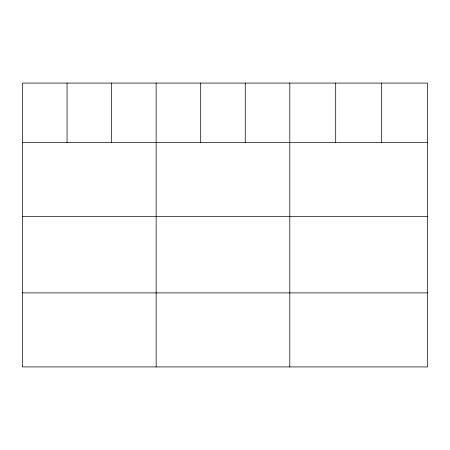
<?xml version="1.0" encoding="UTF-8"?>
<svg xmlns="http://www.w3.org/2000/svg" width="450" height="450" viewBox="0 0 450 450"><rect width="100%" height="100%" fill="white"/><g stroke="black" fill="none" stroke-linecap="round" stroke-linejoin="round"><path stroke-width="0.67" d="M427.5 142.588L427.5 366.93L22.5 366.93L22.5 83.07L427.5 83.07L427.5 142.588L22.5 142.588M22.5 216.619L427.5 216.619M22.5 292.899L427.5 292.899M381.6 83.07L381.6 142.588M335.7 83.07L335.7 142.588M289.8 83.07L289.8 366.93M245.25 83.07L245.25 142.588M200.7 83.07L200.7 142.588M156.15 83.07L156.15 366.93M111.6 83.07L111.6 142.588M67.05 83.07L67.05 142.588"/></g></svg>
